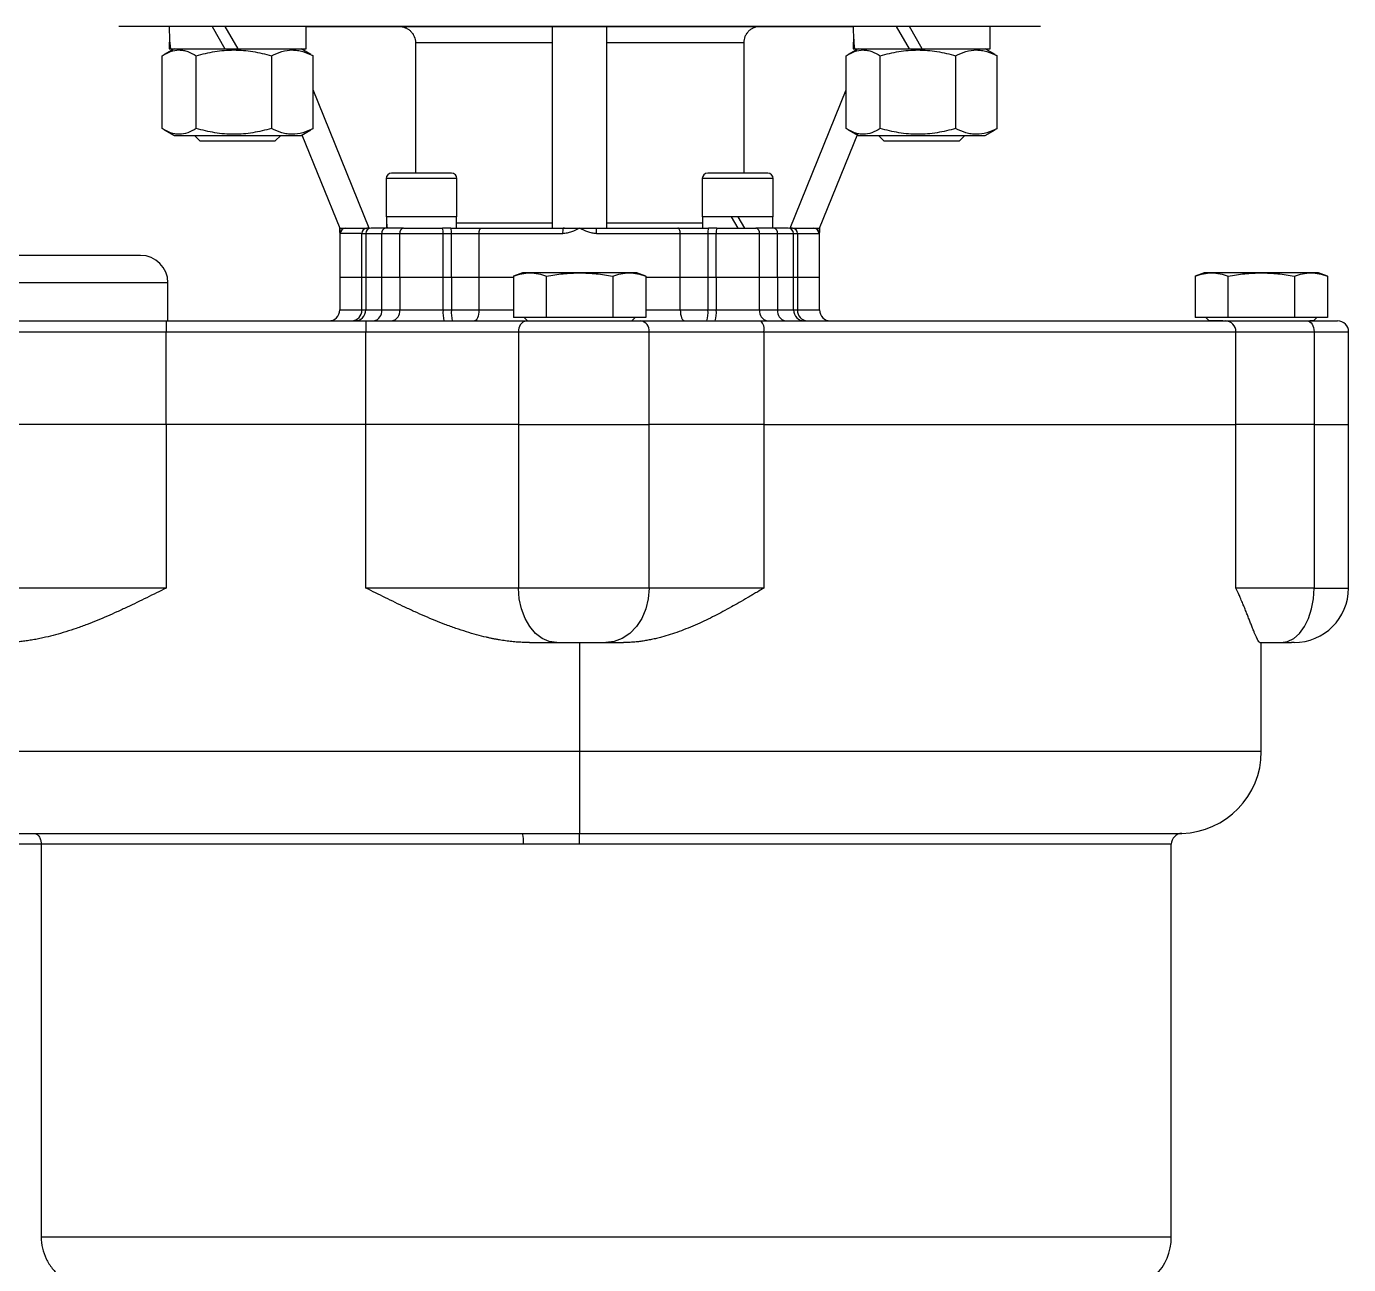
# Model space of a CAD drawing. Header units: millimetres. Extents: x 2003 to 4439, y 563 to 2285.
# Drawn here: x 3570.7 to 3813.2, y 1629.3 to 1856.4 of the extents above; entities that cross this region are included whole.
import ezdxf

# ---------------------------------------------------------------- set-up
doc = ezdxf.new("R2010")
doc.units = ezdxf.units.MM

msp = doc.modelspace()

# ---------------------------------------------------------------- linework, layer by layer
at = {"color": 7, "linetype": 'Continuous', "lineweight": 25}
for p, q in [((3621.994, 1856.383), (3596.894, 1856.383)), ((3604.764, 1856.383), (3607.132, 1852.283)), ((3609.556, 1852.283), (3607.189, 1856.383)), ((3621.994, 1852.283), (3621.994, 1856.383)), ((3667.163, 1819.383), (3667.163, 1856.383)), ((3677.163, 1819.383), (3677.163, 1856.383)), ((3747.432, 1856.383), (3722.332, 1856.383)), ((3730.202, 1856.383), (3732.57, 1852.283)), ((3734.994, 1852.283), (3732.627, 1856.383)), ((3747.432, 1852.283), (3747.432, 1856.383)), ((3597.819, 1852.283), (3595.987, 1851.225)), ((3596.894, 1852.283), (3597.119, 1852.283)), ((3597.119, 1852.283), (3621.994, 1852.283)), ((3622.901, 1851.225), (3621.069, 1852.283)), ((3667.163, 1853.383), (3642.075, 1853.383)), ((3642.075, 1853.383), (3642.075, 1829.483)), ((3702.25, 1853.383), (3677.163, 1853.383)), ((3702.25, 1853.383), (3702.25, 1829.483)), ((3723.257, 1852.283), (3721.425, 1851.225)), ((3722.332, 1852.283), (3722.557, 1852.283)), ((3722.557, 1852.283), (3747.432, 1852.283)), ((3748.338, 1851.225), (3746.507, 1852.283)), ((3595.61, 1837.671), (3595.61, 1850.994)), ((3601.844, 1837.671), (3601.844, 1850.994)), ((3615.678, 1850.994), (3615.678, 1837.671)), ((3623.278, 1850.994), (3622.882, 1851.192)), ((3623.278, 1837.671), (3623.278, 1850.994)), ((3721.048, 1837.671), (3721.048, 1850.994)), ((3727.282, 1837.671), (3727.282, 1850.994)), ((3741.116, 1850.994), (3741.116, 1837.671)), ((3748.716, 1850.994), (3748.319, 1851.192)), ((3748.716, 1837.671), (3748.716, 1850.994)), ((3633.558, 1819.383), (3623.278, 1844.741)), ((3710.768, 1819.383), (3721.048, 1844.741)), ((3595.99, 1837.438), (3597.819, 1836.383)), ((3597.819, 1836.383), (3609.444, 1836.383)), ((3601.526, 1836.383), (3602.526, 1835.383)), ((3602.526, 1835.383), (3609.444, 1835.383)), ((3609.444, 1836.383), (3621.069, 1836.383)), ((3609.444, 1835.383), (3616.361, 1835.383)), ((3616.361, 1835.383), (3617.361, 1836.383)), ((3621.069, 1836.383), (3622.897, 1837.438)), ((3621.233, 1836.477), (3628.163, 1819.383)), ((3622.881, 1837.466), (3623.278, 1837.671)), ((3716.163, 1819.383), (3723.188, 1836.712)), ((3721.428, 1837.438), (3723.257, 1836.383)), ((3723.257, 1836.383), (3734.882, 1836.383)), ((3726.964, 1836.383), (3727.964, 1835.383)), ((3727.964, 1835.383), (3734.882, 1835.383)), ((3734.882, 1836.383), (3746.507, 1836.383)), ((3734.882, 1835.383), (3741.799, 1835.383)), ((3741.799, 1835.383), (3742.799, 1836.383)), ((3746.507, 1836.383), (3748.335, 1837.438)), ((3748.319, 1837.466), (3748.716, 1837.671)), ((3636.671, 1828.483), (3636.671, 1821.483)), ((3649.671, 1828.483), (3636.671, 1828.483)), ((3649.671, 1821.483), (3649.671, 1828.483)), ((3694.654, 1828.483), (3694.654, 1821.483)), ((3707.654, 1828.483), (3694.654, 1828.483)), ((3707.654, 1821.483), (3707.654, 1828.483)), ((3649.671, 1821.483), (3636.671, 1821.483)), ((3649.611, 1819.383), (3649.611, 1821.483)), ((3707.654, 1821.483), (3694.654, 1821.483)), ((3694.714, 1821.483), (3694.714, 1819.383)), ((3699.942, 1821.483), (3701.154, 1819.383)), ((3701.154, 1821.483), (3702.367, 1819.383)), ((3707.594, 1819.383), (3707.594, 1821.483)), ((3628.163, 1819.383), (3628.163, 1810.383)), ((3632.221, 1818.383), (3628.273, 1818.383)), ((3632.221, 1810.383), (3632.221, 1818.383)), ((3632.221, 1818.383), (3632.933, 1818.383)), ((3632.933, 1818.383), (3632.933, 1810.383)), ((3632.933, 1818.383), (3635.862, 1818.383)), ((3633.559, 1819.383), (3633.129, 1819.383)), ((3635.862, 1818.383), (3639.167, 1818.383)), ((3635.862, 1810.383), (3635.862, 1818.383)), ((3639.874, 1819.383), (3636.569, 1819.383)), ((3639.167, 1818.383), (3647.11, 1818.383)), ((3639.167, 1810.383), (3639.167, 1818.383)), ((3648.553, 1819.383), (3647.022, 1819.383)), ((3647.11, 1810.383), (3647.11, 1818.383)), ((3647.11, 1818.383), (3648.64, 1818.383)), ((3648.64, 1818.383), (3653.706, 1818.383)), ((3648.64, 1810.383), (3648.64, 1818.383)), ((3649.611, 1820.383), (3667.163, 1820.383)), ((3653.706, 1818.383), (3653.706, 1810.383)), ((3653.706, 1818.383), (3669.058, 1818.383)), ((3669.401, 1819.384), (3669.116, 1819.367)), ((3675.268, 1818.383), (3690.619, 1818.383)), ((3677.163, 1820.383), (3694.714, 1820.383)), ((3690.619, 1810.383), (3690.619, 1818.383)), ((3690.619, 1818.383), (3695.686, 1818.383)), ((3695.686, 1818.383), (3695.686, 1810.383)), ((3695.686, 1818.383), (3697.216, 1818.383)), ((3697.303, 1819.383), (3695.773, 1819.383)), ((3697.216, 1818.383), (3705.159, 1818.383)), ((3697.216, 1810.383), (3697.216, 1818.383)), ((3707.756, 1819.383), (3704.451, 1819.383)), ((3705.159, 1810.383), (3705.159, 1818.383)), ((3705.159, 1818.383), (3708.463, 1818.383)), ((3708.463, 1810.383), (3708.463, 1818.383)), ((3708.463, 1818.383), (3711.392, 1818.383)), ((3711.197, 1819.383), (3710.892, 1819.383)), ((3711.392, 1810.383), (3711.392, 1818.383)), ((3711.392, 1818.383), (3712.105, 1818.383)), ((3712.105, 1818.383), (3712.105, 1810.383)), ((3712.105, 1818.383), (3716.053, 1818.383)), ((3716.163, 1810.383), (3716.163, 1819.383)), ((3661.663, 1811.183), (3660.038, 1810.591)), ((3663.07, 1811.183), (3661.663, 1811.183)), ((3672.163, 1811.183), (3663.07, 1811.183)), ((3681.256, 1811.183), (3672.163, 1811.183)), ((3682.663, 1811.183), (3681.256, 1811.183)), ((3684.287, 1810.591), (3682.663, 1811.183)), ((3786.663, 1811.183), (3785.038, 1810.591)), ((3788.07, 1811.183), (3786.663, 1811.183)), ((3797.163, 1811.183), (3788.07, 1811.183)), ((3806.256, 1811.183), (3797.163, 1811.183)), ((3807.663, 1811.183), (3806.256, 1811.183)), ((3809.287, 1810.591), (3807.663, 1811.183)), ((3596.663, 1809.383), (3569.287, 1809.383)), ((3596.663, 1802.383), (3596.663, 1809.383)), ((3628.163, 1810.383), (3628.163, 1804.383)), ((3628.163, 1810.383), (3632.221, 1810.383)), ((3632.221, 1810.383), (3632.933, 1810.383)), ((3632.221, 1804.383), (3632.221, 1810.383)), ((3632.933, 1810.383), (3632.933, 1804.383)), ((3632.933, 1810.383), (3635.862, 1810.383)), ((3635.862, 1810.383), (3639.167, 1810.383)), ((3635.862, 1804.383), (3635.862, 1810.383)), ((3639.167, 1810.383), (3647.11, 1810.383)), ((3639.167, 1810.383), (3639.167, 1804.383)), ((3647.11, 1810.383), (3648.64, 1810.383)), ((3647.11, 1804.383), (3647.11, 1810.383)), ((3648.64, 1810.383), (3653.706, 1810.383)), ((3648.64, 1810.383), (3648.64, 1804.383)), ((3653.706, 1810.383), (3660.038, 1810.383)), ((3653.706, 1810.383), (3653.706, 1804.383)), ((3660.038, 1810.591), (3660.038, 1802.983)), ((3666.101, 1802.983), (3666.101, 1810.591)), ((3678.225, 1810.591), (3678.225, 1802.983)), ((3684.287, 1810.591), (3684.287, 1802.983)), ((3684.287, 1810.383), (3690.619, 1810.383)), ((3690.619, 1810.383), (3695.686, 1810.383)), ((3690.619, 1804.383), (3690.619, 1810.383)), ((3695.686, 1810.383), (3697.216, 1810.383)), ((3695.686, 1810.383), (3695.686, 1804.383)), ((3697.216, 1810.383), (3705.159, 1810.383)), ((3697.216, 1810.383), (3697.216, 1804.383)), ((3705.159, 1810.383), (3708.463, 1810.383)), ((3705.159, 1804.383), (3705.159, 1810.383)), ((3708.463, 1810.383), (3711.392, 1810.383)), ((3708.463, 1810.383), (3708.463, 1804.383)), ((3711.392, 1804.383), (3711.392, 1810.383)), ((3711.392, 1810.383), (3712.105, 1810.383)), ((3712.105, 1810.383), (3716.163, 1810.383)), ((3712.105, 1810.383), (3712.105, 1804.383)), ((3716.163, 1804.383), (3716.163, 1810.383)), ((3785.038, 1810.591), (3785.038, 1802.983)), ((3791.101, 1802.983), (3791.101, 1810.591)), ((3803.225, 1810.591), (3803.225, 1802.983)), ((3809.287, 1810.591), (3809.287, 1802.983)), ((3628.163, 1804.383), (3632.221, 1804.383)), ((3632.221, 1804.383), (3632.933, 1804.383)), ((3632.933, 1804.383), (3635.862, 1804.383)), ((3635.862, 1804.383), (3639.167, 1804.383)), ((3639.167, 1804.383), (3647.11, 1804.383)), ((3647.11, 1804.383), (3648.64, 1804.383)), ((3648.64, 1804.383), (3653.706, 1804.383)), ((3653.706, 1804.383), (3660.038, 1804.383)), ((3684.287, 1804.383), (3690.619, 1804.383)), ((3690.619, 1804.383), (3695.686, 1804.383)), ((3695.686, 1804.383), (3697.216, 1804.383)), ((3697.216, 1804.383), (3705.159, 1804.383)), ((3705.159, 1804.383), (3708.463, 1804.383)), ((3708.463, 1804.383), (3711.392, 1804.383)), ((3711.392, 1804.383), (3712.105, 1804.383)), ((3712.105, 1804.383), (3716.163, 1804.383)), ((3596.355, 1802.383), (3596.355, 1800.383)), ((3596.355, 1802.383), (3632.971, 1802.383)), ((3632.971, 1802.383), (3632.971, 1800.383)), ((3666.101, 1802.983), (3660.038, 1802.983)), ((3661.988, 1802.983), (3662.588, 1802.383)), ((3678.225, 1802.983), (3666.101, 1802.983)), ((3684.287, 1802.983), (3678.225, 1802.983)), ((3681.738, 1802.383), (3682.338, 1802.983)), ((3791.101, 1802.983), (3785.038, 1802.983)), ((3786.988, 1802.983), (3787.588, 1802.383)), ((3790.109, 1802.383), (3787.588, 1802.383)), ((3803.225, 1802.983), (3791.101, 1802.983)), ((3809.287, 1802.983), (3803.225, 1802.983)), ((3806.738, 1802.383), (3806.036, 1802.383)), ((3806.738, 1802.383), (3807.338, 1802.983)), ((3568.36, 1800.383), (3596.355, 1800.383)), ((3596.355, 1783.383), (3596.355, 1800.383)), ((3596.355, 1800.383), (3632.971, 1800.383)), ((3632.971, 1800.383), (3660.965, 1800.383)), ((3632.971, 1783.383), (3632.971, 1800.383)), ((3660.965, 1800.383), (3684.908, 1800.383)), ((3660.965, 1800.383), (3660.965, 1783.383)), ((3684.908, 1783.383), (3684.908, 1800.383)), ((3684.908, 1800.383), (3705.956, 1800.383)), ((3705.956, 1800.383), (3705.956, 1783.383)), ((3705.956, 1800.383), (3792.508, 1800.383)), ((3792.508, 1783.383), (3792.508, 1800.383)), ((3792.508, 1800.383), (3806.836, 1800.383)), ((3806.836, 1800.383), (3806.836, 1783.383)), ((3806.836, 1800.383), (3813.163, 1800.383)), ((3813.163, 1783.383), (3813.163, 1800.383)), ((3596.355, 1783.383), (3568.36, 1783.383)), ((3632.971, 1783.383), (3596.355, 1783.383)), ((3596.355, 1783.383), (3596.355, 1753.383)), ((3660.965, 1783.383), (3632.971, 1783.383)), ((3632.971, 1753.383), (3632.971, 1783.383)), ((3660.965, 1783.383), (3684.908, 1783.383)), ((3660.965, 1783.383), (3660.965, 1753.383)), ((3705.956, 1783.383), (3684.908, 1783.383)), ((3684.908, 1753.383), (3684.908, 1783.383)), ((3705.956, 1783.383), (3792.508, 1783.383)), ((3705.956, 1783.383), (3705.956, 1753.383)), ((3806.836, 1783.383), (3792.508, 1783.383)), ((3792.508, 1753.383), (3792.508, 1783.383)), ((3806.836, 1783.383), (3813.163, 1783.383)), ((3806.836, 1783.383), (3806.836, 1753.383)), ((3813.163, 1753.383), (3813.163, 1783.383)), ((3596.355, 1753.383), (3568.36, 1753.383)), ((3660.965, 1753.383), (3632.971, 1753.383)), ((3684.908, 1753.383), (3660.965, 1753.383)), ((3705.956, 1753.383), (3684.908, 1753.383)), ((3806.836, 1753.383), (3792.508, 1753.383)), ((3806.836, 1753.383), (3813.163, 1753.383)), ((3672.163, 1743.383), (3672.163, 1723.383)), ((3797.163, 1723.383), (3797.163, 1743.383)), ((3672.163, 1723.383), (3557.163, 1723.383)), ((3672.163, 1723.383), (3672.163, 1708.389)), ((3797.163, 1723.383), (3672.163, 1723.383)), ((3557.163, 1708.383), (3661.663, 1708.383)), ((3672.163, 1706.39), (3672.163, 1708.389)), ((3672.163, 1708.389), (3782.604, 1708.389)), ((3573.435, 1706.383), (3557.163, 1706.383)), ((3661.853, 1706.383), (3573.435, 1706.383)), ((3573.435, 1706.383), (3573.435, 1634.383)), ((3780.663, 1706.39), (3672.163, 1706.39)), ((3780.663, 1634.383), (3780.663, 1706.39)), ((3573.435, 1634.383), (3780.663, 1634.383))]:
    msp.add_line(p, q, dxfattribs=at)
at = {"linetype": 'ByBlock'}
msp.add_line((3621.994, 1856.383), (3722.332, 1856.383), dxfattribs=at)
at = {"color": 7, "linetype": 'Continuous', "lineweight": 25, "flags": 128}
for points in [[(3653.706, 1818.383), (3653.714, 1818.578), (3653.738, 1818.765), (3653.777, 1818.938), (3653.829, 1819.09), (3653.893, 1819.214), (3653.965, 1819.306), (3654.044, 1819.363), (3654.126, 1819.383)], [(3690.619, 1818.383), (3690.611, 1818.578), (3690.587, 1818.765), (3690.549, 1818.938), (3690.496, 1819.09), (3690.433, 1819.214), (3690.36, 1819.306), (3690.282, 1819.363), (3690.2, 1819.383)], [(3653.706, 1804.383), (3653.69, 1803.992), (3653.642, 1803.617), (3653.565, 1803.271), (3653.461, 1802.968), (3653.333, 1802.72), (3653.188, 1802.535), (3653.031, 1802.421), (3652.867, 1802.383)], [(3690.619, 1804.383), (3690.635, 1803.992), (3690.683, 1803.617), (3690.761, 1803.271), (3690.865, 1802.968), (3690.992, 1802.72), (3691.137, 1802.535), (3691.295, 1802.421), (3691.458, 1802.383)], [(3805.627, 1802.383), (3805.863, 1802.344), (3806.09, 1802.23), (3806.299, 1802.046), (3806.482, 1801.797), (3806.632, 1801.494), (3806.744, 1801.148), (3806.813, 1800.773), (3806.836, 1800.383)], [(3667.964, 1743.383), (3666.598, 1743.575), (3665.285, 1744.144), (3664.075, 1745.068), (3663.015, 1746.312), (3662.145, 1747.827), (3661.498, 1749.556), (3661.1, 1751.432), (3660.965, 1753.383)], [(3684.908, 1753.383), (3684.755, 1751.432), (3684.301, 1749.556), (3683.565, 1747.827), (3682.575, 1746.312), (3681.368, 1745.068), (3679.99, 1744.144), (3678.496, 1743.575), (3676.942, 1743.383)], [(3800.79, 1743.383), (3801.97, 1743.575), (3803.104, 1744.144), (3804.149, 1745.068), (3805.065, 1746.312), (3805.817, 1747.827), (3806.376, 1749.556), (3806.72, 1751.432), (3806.836, 1753.383)]]:
    msp.add_lwpolyline(points, dxfattribs=at)
at = {"color": 7, "linetype": 'Continuous', "lineweight": 25}
for centre, radius, start, end in [((3637.671, 1828.483), 1, 90, 180), ((3648.671, 1828.483), 1, 0, 90), ((3695.654, 1828.483), 1, 90, 180), ((3706.654, 1828.483), 1, 0, 90), ((3629.271, 1818.384), 0.999, 90.0716, 180.07142), ((3633.177, 1818.427), 0.957, 92.90166, 182.63384), ((3633.933, 1818.383), 1, 90, 180), ((3636.746, 1818.508), 0.893, 101.42175, 188.04947), ((3640.051, 1818.508), 0.893, 101.42175, 188.04947), ((3644.176, 1818.631), 2.944, 355.16619, 14.79594), ((3645.706, 1818.631), 2.944, 355.16619, 14.79594), ((3672.653, 1818.631), 3.604, 167.9691, 183.95765), ((3671.672, 1818.631), 3.604, 356.04235, 12.0309), ((3698.619, 1818.631), 2.944, 165.20406, 184.83381), ((3700.15, 1818.631), 2.944, 165.20406, 184.83381), ((3704.275, 1818.508), 0.893, 351.95053, 78.57825), ((3707.58, 1818.508), 0.893, 351.95053, 78.57825), ((3710.392, 1818.383), 1, 0, 90), ((3711.148, 1818.427), 0.957, 357.36616, 87.09834), ((3715.054, 1818.384), 0.999, 359.92858, 89.9284), ((3591.663, 1809.383), 5, 0, 90), ((3626.163, 1804.383), 2, 270, 0), ((3630.308, 1804.295), 1.914, 272.90166, 2.63384), ((3630.933, 1804.383), 2, 270, 0), ((3634.094, 1804.133), 1.785, 281.42175, 8.04947), ((3637.399, 1804.133), 1.785, 281.42175, 8.04947), ((3652.977, 1803.886), 5.889, 175.16619, 194.79594), ((3654.508, 1803.886), 5.889, 175.16619, 194.79594), ((3689.818, 1803.886), 5.889, 345.20406, 4.83381), ((3691.348, 1803.886), 5.889, 345.20406, 4.83381), ((3706.926, 1804.133), 1.785, 171.95053, 258.57825), ((3710.231, 1804.133), 1.785, 171.95053, 258.57825), ((3713.392, 1804.383), 2, 180, 270), ((3714.017, 1804.295), 1.914, 177.36616, 267.09834), ((3718.163, 1804.383), 2, 180, 270), ((3662.729, 1800.638), 1.783, 101.79935, 188.22783), ((3683.085, 1800.565), 1.832, 354.27384, 82.80437), ((3703.701, 1800.846), 2.302, 348.3861, 41.86985), ((3790.545, 1800.419), 1.964, 358.93377, 88.89253), ((3811.163, 1800.383), 2, 0, 90), ((3803.163, 1753.383), 10, 270, 0), ((3782.163, 1723.383), 15, 271.68541, 0), ((3656.448, 1706.878), 5.427, 354.7617, 16.0945), ((3782.663, 1706.39), 2, 91.68541, 180), ((3770.663, 1634.383), 10, 270, 0)]:
    msp.add_arc(centre, radius, start, end, dxfattribs=at)
for centre, major_axis, start_param, end_param in [((3609.444, 1856.383), (0, -21.737), 4.712389, 4.9021421), ((3734.882, 1856.383), (0, -21.737), 4.712389, 4.9021421), ((3609.444, 1852.283), (0, -21.737), 4.6179404, 4.712389), ((3734.882, 1852.283), (0, -21.737), 4.6179404, 4.712389), ((3643.171, 1821.483), (0, 11.154), 1.5707963, 1.760193), ((3643.171, 1819.383), (0, 11.154), 1.4765236, 1.5707963)]:
    msp.add_ellipse(centre, major_axis=major_axis, ratio=0.5773503, start_param=start_param, end_param=end_param, dxfattribs=at)
for points, knots in [([(3672.163, 1856.383), (3649.753, 1856.383), (3628.259, 1856.383), (3596.566, 1856.383), (3587.663, 1856.383), (3587.663, 1856.383)], [0, 0, 0, 0, 0.5, 0.5, 1, 1, 1, 1]), ([(3639.038, 1856.383), (3639.237, 1856.383), (3639.433, 1856.363), (3639.819, 1856.288), (3640.011, 1856.231), (3640.377, 1856.082), (3640.551, 1855.991), (3640.881, 1855.775), (3641.037, 1855.649), (3641.319, 1855.373), (3641.445, 1855.222), (3641.668, 1854.895), (3641.764, 1854.72), (3641.994, 1854.177), (3642.075, 1853.781), (3642.075, 1853.383)], [0, 0, 0, 0, 0.125, 0.125, 0.25, 0.25, 0.375, 0.375, 0.5, 0.5, 0.625, 0.625, 0.75, 0.75, 1, 1, 1, 1]), ([(3756.663, 1856.383), (3756.663, 1856.383), (3747.76, 1856.383), (3716.067, 1856.383), (3694.573, 1856.383), (3672.163, 1856.383)], [0, 0, 0, 0, 0.5, 0.5, 1, 1, 1, 1]), ([(3705.288, 1856.383), (3705.088, 1856.383), (3704.892, 1856.363), (3704.506, 1856.288), (3704.315, 1856.231), (3703.948, 1856.082), (3703.774, 1855.991), (3703.445, 1855.775), (3703.288, 1855.649), (3703.007, 1855.373), (3702.881, 1855.222), (3702.657, 1854.895), (3702.562, 1854.72), (3702.332, 1854.177), (3702.25, 1853.781), (3702.25, 1853.383)], [0, 0, 0, 0, 0.125, 0.125, 0.25, 0.25, 0.375, 0.375, 0.5, 0.5, 0.625, 0.625, 0.75, 0.75, 1, 1, 1, 1]), ([(3595.61, 1850.994), (3596.119, 1851.321), (3596.632, 1851.59), (3597.668, 1851.963), (3598.191, 1852.065), (3598.986, 1852.066), (3599.253, 1852.041), (3599.779, 1851.944), (3600.041, 1851.871), (3600.821, 1851.591), (3601.335, 1851.321), (3601.844, 1850.994)], [0, 0, 0, 0, 0.25, 0.25, 0.5, 0.5, 0.625, 0.625, 0.75, 0.75, 1, 1, 1, 1]), ([(3601.844, 1850.994), (3602.974, 1851.321), (3604.112, 1851.59), (3606.411, 1851.963), (3607.572, 1852.065), (3609.336, 1852.066), (3609.927, 1852.041), (3611.096, 1851.944), (3611.676, 1851.871), (3613.407, 1851.591), (3614.548, 1851.321), (3615.678, 1850.994)], [0, 0, 0, 0, 0.25, 0.25, 0.5, 0.5, 0.625, 0.625, 0.75, 0.75, 1, 1, 1, 1]), ([(3615.678, 1850.994), (3616.299, 1851.321), (3616.924, 1851.59), (3618.187, 1851.963), (3618.825, 1852.065), (3619.794, 1852.066), (3620.118, 1852.041), (3620.761, 1851.944), (3621.079, 1851.871), (3622.03, 1851.591), (3622.657, 1851.321), (3623.278, 1850.994)], [0, 0, 0, 0, 0.25, 0.25, 0.5, 0.5, 0.625, 0.625, 0.75, 0.75, 1, 1, 1, 1]), ([(3721.048, 1850.994), (3721.557, 1851.321), (3722.069, 1851.59), (3723.106, 1851.963), (3723.629, 1852.065), (3724.424, 1852.066), (3724.69, 1852.041), (3725.217, 1851.944), (3725.479, 1851.871), (3726.259, 1851.591), (3726.773, 1851.321), (3727.282, 1850.994)], [0, 0, 0, 0, 0.25, 0.25, 0.5, 0.5, 0.625, 0.625, 0.75, 0.75, 1, 1, 1, 1]), ([(3727.282, 1850.994), (3728.412, 1851.321), (3729.549, 1851.59), (3731.848, 1851.963), (3733.01, 1852.065), (3734.774, 1852.066), (3735.365, 1852.041), (3736.534, 1851.944), (3737.114, 1851.871), (3738.845, 1851.591), (3739.986, 1851.321), (3741.116, 1850.994)], [0, 0, 0, 0, 0.25, 0.25, 0.5, 0.5, 0.625, 0.625, 0.75, 0.75, 1, 1, 1, 1]), ([(3741.116, 1850.994), (3741.737, 1851.321), (3742.362, 1851.59), (3743.625, 1851.963), (3744.263, 1852.065), (3745.232, 1852.066), (3745.556, 1852.041), (3746.198, 1851.944), (3746.517, 1851.871), (3747.468, 1851.591), (3748.095, 1851.321), (3748.716, 1850.994)], [0, 0, 0, 0, 0.25, 0.25, 0.5, 0.5, 0.625, 0.625, 0.75, 0.75, 1, 1, 1, 1]), ([(3601.844, 1837.671), (3601.335, 1837.344), (3600.823, 1837.075), (3599.787, 1836.702), (3599.263, 1836.6), (3598.468, 1836.599), (3598.202, 1836.624), (3597.675, 1836.721), (3597.414, 1836.794), (3596.633, 1837.074), (3596.119, 1837.344), (3595.61, 1837.671)], [0, 0, 0, 0, 0.25, 0.25, 0.5, 0.5, 0.625, 0.625, 0.75, 0.75, 1, 1, 1, 1]), ([(3615.678, 1837.671), (3614.549, 1837.344), (3613.411, 1837.075), (3611.112, 1836.702), (3609.951, 1836.6), (3608.187, 1836.599), (3607.596, 1836.624), (3606.427, 1836.721), (3605.847, 1836.794), (3604.116, 1837.074), (3602.975, 1837.344), (3601.844, 1837.671)], [0, 0, 0, 0, 0.25, 0.25, 0.5, 0.5, 0.625, 0.625, 0.75, 0.75, 1, 1, 1, 1]), ([(3623.278, 1837.671), (3622.657, 1837.344), (3622.032, 1837.075), (3620.77, 1836.702), (3620.131, 1836.6), (3619.162, 1836.599), (3618.838, 1836.624), (3618.196, 1836.721), (3617.877, 1836.794), (3616.926, 1837.074), (3616.3, 1837.344), (3615.678, 1837.671)], [0, 0, 0, 0, 0.25, 0.25, 0.5, 0.5, 0.625, 0.625, 0.75, 0.75, 1, 1, 1, 1]), ([(3727.282, 1837.671), (3726.773, 1837.344), (3726.261, 1837.075), (3725.225, 1836.702), (3724.701, 1836.6), (3723.906, 1836.599), (3723.64, 1836.624), (3723.113, 1836.721), (3722.851, 1836.794), (3722.071, 1837.074), (3721.557, 1837.344), (3721.048, 1837.671)], [0, 0, 0, 0, 0.25, 0.25, 0.5, 0.5, 0.625, 0.625, 0.75, 0.75, 1, 1, 1, 1]), ([(3741.116, 1837.671), (3739.987, 1837.344), (3738.849, 1837.075), (3736.55, 1836.702), (3735.389, 1836.6), (3733.625, 1836.599), (3733.034, 1836.624), (3731.865, 1836.721), (3731.285, 1836.794), (3729.553, 1837.074), (3728.413, 1837.344), (3727.282, 1837.671)], [0, 0, 0, 0, 0.25, 0.25, 0.5, 0.5, 0.625, 0.625, 0.75, 0.75, 1, 1, 1, 1]), ([(3748.716, 1837.671), (3748.095, 1837.344), (3747.47, 1837.075), (3746.207, 1836.702), (3745.569, 1836.6), (3744.6, 1836.599), (3744.276, 1836.624), (3743.634, 1836.721), (3743.315, 1836.794), (3742.364, 1837.074), (3741.738, 1837.344), (3741.116, 1837.671)], [0, 0, 0, 0, 0.25, 0.25, 0.5, 0.5, 0.625, 0.625, 0.75, 0.75, 1, 1, 1, 1]), ([(3643.171, 1829.483), (3641.713, 1829.483), (3640.314, 1829.483), (3638.251, 1829.483), (3637.671, 1829.483), (3637.671, 1829.483)], [0, 0, 0, 0, 0.5, 0.5, 1, 1, 1, 1]), ([(3648.671, 1829.483), (3648.671, 1829.483), (3648.092, 1829.483), (3646.029, 1829.483), (3644.63, 1829.483), (3643.171, 1829.483)], [0, 0, 0, 0, 0.5, 0.5, 1, 1, 1, 1]), ([(3706.654, 1829.483), (3706.654, 1829.483), (3706.075, 1829.483), (3704.012, 1829.483), (3702.613, 1829.483), (3699.696, 1829.483), (3698.297, 1829.483), (3696.234, 1829.483), (3695.654, 1829.483), (3695.654, 1829.483)], [0, 0, 0, 0, 0.25, 0.25, 0.5, 0.5, 0.75, 0.75, 1, 1, 1, 1]), ([(3628.273, 1818.383), (3628.253, 1818.383), (3628.236, 1818.419), (3628.208, 1818.535), (3628.197, 1818.615), (3628.171, 1818.899), (3628.163, 1819.141), (3628.163, 1819.383)], [0, 0, 0, 0, 0.25, 0.25, 0.5, 0.5, 1, 1, 1, 1]), ([(3628.163, 1819.383), (3628.163, 1819.383), (3628.169, 1819.382), (3628.194, 1819.382), (3628.212, 1819.383), (3628.284, 1819.383), (3628.357, 1819.383), (3628.643, 1819.383), (3628.917, 1819.383), (3629.27, 1819.383)], [0, 0, 0, 0, 0.125, 0.125, 0.25, 0.25, 0.5, 0.5, 1, 1, 1, 1]), ([(3636.569, 1819.383), (3636.14, 1819.383), (3635.27, 1819.383), (3634.423, 1819.383), (3633.963, 1819.383), (3633.978, 1819.383), (3633.983, 1819.383)], [0, 0, 0, 0, 0.2744342, 0.5555314, 0.8366287, 1, 1, 1, 1]), ([(3672.163, 1819.383), (3671.67, 1819.141), (3671.178, 1818.899), (3670.404, 1818.615), (3670.142, 1818.535), (3669.608, 1818.419), (3669.335, 1818.383), (3669.058, 1818.383)], [0, 0, 0, 0, 0.5, 0.5, 0.75, 0.75, 1, 1, 1, 1]), ([(3669.128, 1819.383), (3669.556, 1819.383), (3670.029, 1819.383), (3670.809, 1819.383), (3671.074, 1819.383), (3671.478, 1819.383), (3671.613, 1819.382), (3671.886, 1819.382), (3672.026, 1819.383), (3672.163, 1819.383)], [0, 0, 0, 0, 0.5, 0.5, 0.75, 0.75, 0.875, 0.875, 1, 1, 1, 1]), ([(3672.163, 1819.383), (3672.3, 1819.383), (3672.439, 1819.382), (3672.713, 1819.382), (3672.848, 1819.383), (3673.252, 1819.383), (3673.519, 1819.383), (3674.297, 1819.383), (3674.769, 1819.383), (3675.197, 1819.383)], [0, 0, 0, 0, 0.125, 0.125, 0.25, 0.25, 0.5, 0.5, 1, 1, 1, 1]), ([(3675.268, 1818.383), (3674.991, 1818.383), (3674.718, 1818.419), (3674.184, 1818.535), (3673.922, 1818.615), (3673.147, 1818.899), (3672.655, 1819.141), (3672.163, 1819.383)], [0, 0, 0, 0, 0.25, 0.25, 0.5, 0.5, 1, 1, 1, 1]), ([(3710.342, 1819.383), (3710.348, 1819.383), (3710.362, 1819.383), (3709.903, 1819.383), (3709.056, 1819.383), (3708.186, 1819.383), (3707.756, 1819.383)], [0, 0, 0, 0, 0.1633713, 0.4444686, 0.7255658, 1, 1, 1, 1]), ([(3715.056, 1819.383), (3715.408, 1819.383), (3715.683, 1819.383), (3715.97, 1819.383), (3716.042, 1819.383), (3716.114, 1819.383), (3716.132, 1819.382), (3716.157, 1819.382), (3716.163, 1819.383), (3716.163, 1819.383)], [0, 0, 0, 0, 0.5, 0.5, 0.75, 0.75, 0.875, 0.875, 1, 1, 1, 1]), ([(3716.163, 1819.383), (3716.163, 1819.141), (3716.155, 1818.899), (3716.128, 1818.615), (3716.117, 1818.535), (3716.089, 1818.419), (3716.073, 1818.383), (3716.053, 1818.383)], [0, 0, 0, 0, 0.5, 0.5, 0.75, 0.75, 1, 1, 1, 1]), ([(3591.663, 1814.383), (3591.663, 1814.383), (3588.028, 1814.383), (3575.088, 1814.383), (3566.313, 1814.383), (3557.163, 1814.383)], [0, 0, 0, 0, 0.5, 0.5, 1, 1, 1, 1]), ([(3660.038, 1810.591), (3660.54, 1810.774), (3661.042, 1810.923), (3662.052, 1811.128), (3662.56, 1811.183), (3663.07, 1811.183)], [0, 0, 0, 0, 0.5, 0.5, 1, 1, 1, 1]), ([(3663.07, 1811.183), (3663.58, 1811.183), (3664.087, 1811.128), (3665.097, 1810.923), (3665.6, 1810.774), (3666.101, 1810.591)], [0, 0, 0, 0, 0.5, 0.5, 1, 1, 1, 1]), ([(3666.101, 1810.591), (3667.103, 1810.774), (3668.108, 1810.923), (3670.128, 1811.128), (3671.143, 1811.183), (3672.163, 1811.183)], [0, 0, 0, 0, 0.5, 0.5, 1, 1, 1, 1]), ([(3672.163, 1811.183), (3673.183, 1811.183), (3674.197, 1811.128), (3676.217, 1810.923), (3677.223, 1810.774), (3678.225, 1810.591)], [0, 0, 0, 0, 0.5, 0.5, 1, 1, 1, 1]), ([(3678.225, 1810.591), (3678.726, 1810.774), (3679.229, 1810.923), (3680.239, 1811.128), (3680.746, 1811.183), (3681.256, 1811.183)], [0, 0, 0, 0, 0.5, 0.5, 1, 1, 1, 1]), ([(3681.256, 1811.183), (3681.766, 1811.183), (3682.273, 1811.128), (3683.283, 1810.923), (3683.786, 1810.774), (3684.287, 1810.591)], [0, 0, 0, 0, 0.5, 0.5, 1, 1, 1, 1]), ([(3785.038, 1810.591), (3785.54, 1810.774), (3786.042, 1810.923), (3787.052, 1811.128), (3787.56, 1811.183), (3788.07, 1811.183)], [0, 0, 0, 0, 0.5, 0.5, 1, 1, 1, 1]), ([(3788.07, 1811.183), (3788.58, 1811.183), (3789.087, 1811.128), (3790.097, 1810.923), (3790.6, 1810.774), (3791.101, 1810.591)], [0, 0, 0, 0, 0.5, 0.5, 1, 1, 1, 1]), ([(3791.101, 1810.591), (3792.103, 1810.774), (3793.108, 1810.923), (3795.128, 1811.128), (3796.143, 1811.183), (3797.163, 1811.183)], [0, 0, 0, 0, 0.5, 0.5, 1, 1, 1, 1]), ([(3797.163, 1811.183), (3798.183, 1811.183), (3799.197, 1811.128), (3801.217, 1810.923), (3802.223, 1810.774), (3803.225, 1810.591)], [0, 0, 0, 0, 0.5, 0.5, 1, 1, 1, 1]), ([(3803.225, 1810.591), (3803.726, 1810.774), (3804.229, 1810.923), (3805.239, 1811.128), (3805.746, 1811.183), (3806.256, 1811.183)], [0, 0, 0, 0, 0.5, 0.5, 1, 1, 1, 1]), ([(3806.256, 1811.183), (3806.766, 1811.183), (3807.273, 1811.128), (3808.283, 1810.923), (3808.786, 1810.774), (3809.287, 1810.591)], [0, 0, 0, 0, 0.5, 0.5, 1, 1, 1, 1]), ([(3566.961, 1802.383), (3567.122, 1802.383), (3567.444, 1802.383), (3567.936, 1802.383), (3568.434, 1802.383), (3568.939, 1802.383), (3569.451, 1802.383), (3569.97, 1802.383), (3570.495, 1802.383), (3571.027, 1802.383), (3571.566, 1802.383), (3572.112, 1802.383), (3572.664, 1802.383), (3574.173, 1802.383), (3576.727, 1802.383), (3580.455, 1802.383), (3584.334, 1802.383), (3587.372, 1802.383), (3589.476, 1802.383), (3590.615, 1802.383), (3591.757, 1802.383), (3592.902, 1802.383), (3594.05, 1802.383), (3595.201, 1802.383), (3595.97, 1802.383), (3596.355, 1802.383)], [0, 0, 0, 0, 0.0206873, 0.0413484, 0.0619885, 0.082613, 0.1032271, 0.123836, 0.1444453, 0.16506, 0.1856856, 0.2063273, 0.2269904, 0.2476802, 0.3738332, 0.5000025, 0.6261556, 0.7523249, 0.7877718, 0.8231526, 0.8584941, 0.8938229, 0.9291657, 0.9645492, 1, 1, 1, 1]), ([(3632.971, 1802.383), (3633.195, 1802.383), (3633.644, 1802.383), (3634.317, 1802.383), (3634.988, 1802.383), (3635.658, 1802.383), (3636.328, 1802.383), (3636.996, 1802.383), (3637.663, 1802.383), (3638.33, 1802.383), (3638.995, 1802.383), (3639.659, 1802.383), (3640.322, 1802.383), (3642.109, 1802.383), (3644.992, 1802.383), (3648.87, 1802.383), (3652.599, 1802.383), (3655.29, 1802.383), (3657.058, 1802.383), (3657.993, 1802.383), (3658.908, 1802.383), (3659.803, 1802.383), (3660.678, 1802.383), (3661.535, 1802.383), (3662.088, 1802.383), (3662.365, 1802.383)], [0, 0, 0, 0, 0.0206873, 0.0413484, 0.0619885, 0.082613, 0.1032271, 0.123836, 0.1444453, 0.16506, 0.1856856, 0.2063273, 0.2269904, 0.2476802, 0.3738332, 0.5000025, 0.6261556, 0.7523249, 0.7877718, 0.8231526, 0.8584941, 0.8938229, 0.9291657, 0.9645492, 1, 1, 1, 1]), ([(3662.365, 1802.383), (3662.457, 1802.383), (3662.641, 1802.383), (3662.927, 1802.383), (3663.219, 1802.383), (3663.517, 1802.383), (3663.822, 1802.383), (3664.134, 1802.383), (3664.723, 1802.383), (3665.62, 1802.383), (3666.863, 1802.383), (3668.156, 1802.383), (3669.262, 1802.383), (3670.154, 1802.383), (3670.82, 1802.383), (3671.491, 1802.383), (3671.939, 1802.383), (3672.163, 1802.383)], [0, 0, 0, 0, 0.0354436, 0.0708226, 0.1061635, 0.141493, 0.1768378, 0.2122247, 0.2476802, 0.3738197, 0.5000079, 0.6261474, 0.7523356, 0.8143142, 0.8761557, 0.9380033, 1, 1, 1, 1]), ([(3672.163, 1802.383), (3672.281, 1802.383), (3672.517, 1802.383), (3672.871, 1802.383), (3673.223, 1802.383), (3673.575, 1802.383), (3673.926, 1802.383), (3674.275, 1802.383), (3674.624, 1802.383), (3674.972, 1802.383), (3675.734, 1802.383), (3676.896, 1802.383), (3678.402, 1802.383), (3679.824, 1802.383), (3680.873, 1802.383), (3681.604, 1802.383), (3682.064, 1802.383), (3682.503, 1802.383), (3682.923, 1802.383), (3683.184, 1802.383), (3683.315, 1802.383)], [0, 0, 0, 0, 0.02749, 0.0549197, 0.0823065, 0.1096679, 0.1370215, 0.1643848, 0.1917756, 0.2192112, 0.2467091, 0.373338, 0.5000072, 0.6266361, 0.7533053, 0.8027403, 0.8520248, 0.9012613, 0.9505523, 1, 1, 1, 1]), ([(3683.315, 1802.383), (3683.452, 1802.383), (3683.726, 1802.383), (3684.148, 1802.383), (3684.578, 1802.383), (3685.016, 1802.383), (3685.462, 1802.383), (3685.916, 1802.383), (3686.378, 1802.383), (3686.848, 1802.383), (3687.327, 1802.383), (3688.471, 1802.383), (3690.358, 1802.383), (3693.11, 1802.383), (3696.018, 1802.383), (3698.384, 1802.383), (3700.111, 1802.383), (3701.15, 1802.383), (3702.201, 1802.383), (3703.262, 1802.383), (3704.332, 1802.383), (3705.054, 1802.383), (3705.415, 1802.383)], [0, 0, 0, 0, 0.0248753, 0.0497253, 0.0745563, 0.0993748, 0.1241872, 0.1490001, 0.1738198, 0.1986528, 0.2235055, 0.2483843, 0.3741835, 0.5000023, 0.6258015, 0.7516204, 0.793064, 0.834449, 0.8758053, 0.9171627, 0.958551, 1, 1, 1, 1]), ([(3705.415, 1802.383), (3705.766, 1802.383), (3706.466, 1802.383), (3707.513, 1802.383), (3708.558, 1802.383), (3709.599, 1802.383), (3710.637, 1802.383), (3711.671, 1802.383), (3712.703, 1802.383), (3713.731, 1802.383), (3714.756, 1802.383), (3715.778, 1802.383), (3716.797, 1802.383), (3717.812, 1802.383), (3718.825, 1802.383), (3720.703, 1802.383), (3723.427, 1802.383), (3726.96, 1802.383), (3730.437, 1802.383), (3735.033, 1802.383), (3740.65, 1802.383), (3747.141, 1802.383), (3753.335, 1802.383), (3759.198, 1802.383), (3764.693, 1802.383), (3769.777, 1802.383), (3774.436, 1802.383), (3777.938, 1802.383), (3780.506, 1802.383), (3782.306, 1802.383), (3783.994, 1802.383), (3785.336, 1802.383), (3786.384, 1802.383), (3787.177, 1802.383), (3787.932, 1802.383), (3788.652, 1802.383), (3789.333, 1802.383), (3789.982, 1802.383), (3790.382, 1802.383), (3790.583, 1802.383)], [0, 0, 0, 0, 0.0086814, 0.0173587, 0.0260326, 0.0347038, 0.0433731, 0.052041, 0.0607083, 0.0693756, 0.0780436, 0.0867131, 0.0953846, 0.1040589, 0.1127367, 0.1214186, 0.1525436, 0.1836379, 0.2147333, 0.2458613, 0.3091245, 0.3723917, 0.4361941, 0.5000006, 0.563803, 0.6276095, 0.6908727, 0.7541399, 0.7852648, 0.8163591, 0.8474545, 0.8785825, 0.895941, 0.913286, 0.930623, 0.9479574, 0.9652947, 0.9826404, 1, 1, 1, 1]), ([(3790.583, 1802.383), (3790.645, 1802.383), (3790.769, 1802.383), (3790.968, 1802.383), (3791.176, 1802.383), (3791.395, 1802.383), (3791.624, 1802.383), (3791.863, 1802.383), (3792.113, 1802.383), (3792.372, 1802.383), (3792.642, 1802.383), (3793.301, 1802.383), (3794.449, 1802.383), (3796.261, 1802.383), (3798.302, 1802.383), (3800.057, 1802.383), (3801.38, 1802.383), (3802.188, 1802.383), (3803.017, 1802.383), (3803.866, 1802.383), (3804.734, 1802.383), (3805.329, 1802.383), (3805.627, 1802.383)], [0, 0, 0, 0, 0.0248753, 0.0497253, 0.0745563, 0.0993748, 0.1241872, 0.1490001, 0.1738198, 0.1986528, 0.2235055, 0.2483843, 0.3741835, 0.5000023, 0.6258015, 0.7516204, 0.793064, 0.834449, 0.8758053, 0.9171627, 0.958551, 1, 1, 1, 1]), ([(3805.627, 1802.383), (3805.72, 1802.383), (3805.907, 1802.383), (3806.181, 1802.383), (3806.448, 1802.383), (3806.71, 1802.383), (3806.965, 1802.383), (3807.214, 1802.383), (3807.456, 1802.383), (3807.693, 1802.383), (3808.2, 1802.383), (3808.919, 1802.383), (3809.731, 1802.383), (3810.373, 1802.383), (3810.74, 1802.383), (3810.937, 1802.383), (3811.038, 1802.383), (3811.11, 1802.383), (3811.155, 1802.383), (3811.16, 1802.383), (3811.163, 1802.383)], [0, 0, 0, 0, 0.02749, 0.0549197, 0.0823065, 0.1096679, 0.1370215, 0.1643849, 0.1917756, 0.2192112, 0.2467091, 0.3733381, 0.5000073, 0.6266362, 0.7533054, 0.8027337, 0.8520149, 0.9012513, 0.9505456, 1, 1, 1, 1]), ([(3596.355, 1753.383), (3595.165, 1752.788), (3592.786, 1751.598), (3589.772, 1750.136), (3587.359, 1749.02), (3585.521, 1748.204), (3583.707, 1747.439), (3581.811, 1746.689), (3579.898, 1745.991), (3577.961, 1745.352), (3576.087, 1744.804), (3574.506, 1744.405), (3573.209, 1744.122), (3572.18, 1743.925), (3571.168, 1743.758), (3570.173, 1743.621), (3569.195, 1743.515), (3568.233, 1743.439), (3567.288, 1743.392), (3566.664, 1743.386), (3566.355, 1743.383)], [0, 0, 0, 0, 0.1250799, 0.2501004, 0.3149061, 0.3750571, 0.4391412, 0.5000596, 0.5667202, 0.6306004, 0.6917691, 0.7503048, 0.7838273, 0.8166437, 0.8487751, 0.880244, 0.9110747, 0.9412925, 0.9709247, 1, 1, 1, 1]), ([(3662.971, 1743.383), (3662.795, 1743.384), (3662.441, 1743.386), (3661.908, 1743.401), (3661.369, 1743.426), (3660.824, 1743.46), (3660.274, 1743.505), (3659.719, 1743.559), (3659.158, 1743.624), (3658.591, 1743.698), (3658.019, 1743.782), (3657.442, 1743.876), (3656.859, 1743.98), (3656.271, 1744.094), (3655.677, 1744.218), (3654.672, 1744.442), (3653.239, 1744.804), (3651.365, 1745.352), (3649.428, 1745.99), (3647.515, 1746.689), (3645.619, 1747.439), (3643.804, 1748.204), (3641.967, 1749.02), (3639.553, 1750.136), (3636.54, 1751.598), (3634.161, 1752.788), (3632.971, 1753.383)], [0, 0, 0, 0, 0.0165466, 0.0332712, 0.0501792, 0.0672762, 0.0845673, 0.1020576, 0.1197519, 0.137655, 0.1557713, 0.1741054, 0.1926613, 0.2114433, 0.2304551, 0.2497007, 0.3082238, 0.3693882, 0.4332726, 0.4999459, 0.5608473, 0.6249484, 0.6850826, 0.7499051, 0.8749257, 1, 1, 1, 1]), ([(3705.956, 1753.383), (3705.648, 1753.199), (3705.073, 1752.856), (3704.27, 1752.38), (3703.589, 1751.978), (3702.652, 1751.429), (3701.468, 1750.744), (3699.943, 1749.884), (3698.451, 1749.071), (3696.902, 1748.261), (3695.366, 1747.501), (3693.748, 1746.75), (3692.103, 1746.046), (3690.427, 1745.399), (3688.802, 1744.843), (3687.424, 1744.436), (3686.285, 1744.146), (3685.377, 1743.943), (3684.482, 1743.77), (3683.601, 1743.629), (3682.735, 1743.519), (3681.883, 1743.441), (3681.045, 1743.392), (3680.491, 1743.386), (3680.217, 1743.383)], [0, 0, 0, 0, 0.0390544, 0.0728896, 0.1015059, 0.1249032, 0.1908172, 0.2495988, 0.3142581, 0.3741009, 0.4379541, 0.4985614, 0.565599, 0.6296474, 0.6907919, 0.7491301, 0.782957, 0.8160173, 0.8483392, 0.8799528, 0.9108902, 0.9411858, 0.9708762, 1, 1, 1, 1]), ([(3796.903, 1743.383), (3796.893, 1743.384), (3796.872, 1743.386), (3796.839, 1743.402), (3796.803, 1743.427), (3796.766, 1743.463), (3796.726, 1743.509), (3796.684, 1743.565), (3796.639, 1743.632), (3796.592, 1743.708), (3796.543, 1743.795), (3796.49, 1743.892), (3796.436, 1744), (3796.378, 1744.117), (3796.318, 1744.245), (3796.213, 1744.474), (3796.054, 1744.843), (3795.825, 1745.399), (3795.566, 1746.046), (3795.289, 1746.75), (3794.994, 1747.501), (3794.694, 1748.261), (3794.371, 1749.071), (3794.04, 1749.884), (3793.682, 1750.745), (3793.333, 1751.56), (3792.94, 1752.452), (3792.668, 1753.039), (3792.508, 1753.383)], [0, 0, 0, 0, 0.0165753, 0.0333299, 0.0502715, 0.0674072, 0.0847441, 0.1022891, 0.1200485, 0.1380289, 0.1562362, 0.1746762, 0.1933548, 0.2122772, 0.2314487, 0.2508744, 0.3092093, 0.3703521, 0.4344005, 0.5014397, 0.5620428, 0.6258986, 0.6857372, 0.750399, 0.8092367, 0.8750836, 0.9269515, 1, 1, 1, 1]), ([(3800.79, 1743.383), (3801.131, 1743.383), (3801.821, 1743.383), (3802.46, 1743.383), (3802.661, 1743.383), (3802.717, 1743.383)], [0, 0, 0, 0, 0.4133371, 0.8378923, 1, 1, 1, 1]), ([(3803.163, 1743.383), (3803.142, 1743.383), (3803.109, 1743.383), (3802.827, 1743.383), (3802.717, 1743.383)], [0, 0, 0, 0, 0.6116403, 1, 1, 1, 1]), ([(3572.157, 1708.383), (3572.185, 1708.382), (3572.24, 1708.38), (3572.319, 1708.367), (3572.391, 1708.349), (3572.456, 1708.327), (3572.514, 1708.303), (3572.564, 1708.278), (3572.674, 1708.216), (3572.831, 1708.093), (3573.03, 1707.857), (3573.196, 1707.566), (3573.308, 1707.268), (3573.372, 1707.01), (3573.408, 1706.804), (3573.43, 1706.594), (3573.433, 1706.453), (3573.435, 1706.383)], [0, 0, 0, 0, 0.0467731, 0.0898438, 0.129212, 0.164878, 0.1968419, 0.2251043, 0.2496659, 0.3829894, 0.4998581, 0.6300634, 0.7497801, 0.8140229, 0.8769667, 0.9388689, 1, 1, 1, 1]), ([(3661.663, 1708.383), (3662.051, 1708.383), (3662.827, 1708.383), (3663.992, 1708.384), (3665.158, 1708.385), (3666.324, 1708.386), (3667.491, 1708.387), (3668.658, 1708.388), (3669.826, 1708.389), (3670.994, 1708.389), (3671.773, 1708.389), (3672.163, 1708.389)], [0, 0, 0, 0, 0.11112109, 0.22221708, 0.33329764, 0.44437248, 0.55545129, 0.66654376, 0.77765958, 0.88880843, 1, 1, 1, 1]), ([(3573.435, 1634.383), (3573.435, 1633.684), (3573.514, 1632.999), (3573.824, 1631.656), (3574.059, 1630.992), (3574.658, 1629.749), (3575.023, 1629.163), (3575.88, 1628.063), (3576.36, 1627.565), (3577.146, 1626.893), (3577.42, 1626.681), (3577.989, 1626.282), (3578.284, 1626.096), (3579.185, 1625.584), (3579.813, 1625.299), (3580.793, 1624.955), (3581.127, 1624.854), (3581.799, 1624.682), (3582.137, 1624.611), (3583.158, 1624.44), (3583.846, 1624.383), (3584.543, 1624.383)], [0, 0, 0, 0, 0.125, 0.125, 0.25, 0.25, 0.375, 0.375, 0.5, 0.5, 0.5625, 0.5625, 0.625, 0.625, 0.75, 0.75, 0.8125, 0.8125, 0.875, 0.875, 1, 1, 1, 1])]:
    msp.add_open_spline(points, degree=3, knots=knots, dxfattribs=at)
for points in [[(3629.27, 1819.383), (3629.637, 1819.383), (3630.945, 1819.383), (3633.129, 1819.383)], [(3639.874, 1819.383), (3641.755, 1819.383), (3644.372, 1819.383), (3647.022, 1819.383)], [(3648.553, 1819.383), (3648.872, 1819.383), (3649.191, 1819.383), (3649.512, 1819.383)], [(3649.512, 1819.383), (3651.105, 1819.383), (3652.679, 1819.383), (3654.126, 1819.383)], [(3654.126, 1819.383), (3658.852, 1819.383), (3663.935, 1819.383), (3669.128, 1819.383)], [(3675.197, 1819.383), (3680.39, 1819.383), (3685.474, 1819.383), (3690.2, 1819.383)], [(3690.2, 1819.383), (3691.646, 1819.383), (3693.221, 1819.383), (3694.814, 1819.383)], [(3694.814, 1819.383), (3695.134, 1819.383), (3695.454, 1819.383), (3695.773, 1819.383)], [(3697.303, 1819.383), (3699.953, 1819.383), (3702.57, 1819.383), (3704.451, 1819.383)], [(3711.197, 1819.383), (3713.381, 1819.383), (3714.688, 1819.383), (3715.056, 1819.383)], [(3662.971, 1743.383), (3664.728, 1743.383), (3666.395, 1743.383), (3667.964, 1743.383)], [(3667.964, 1743.383), (3669.085, 1743.383), (3670.593, 1743.383), (3672.163, 1743.383)], [(3672.163, 1743.383), (3674.039, 1743.383), (3675.808, 1743.383), (3676.942, 1743.383)], [(3676.942, 1743.383), (3677.968, 1743.383), (3679.059, 1743.383), (3680.217, 1743.383)], [(3796.903, 1743.383), (3798.143, 1743.383), (3799.439, 1743.383), (3800.79, 1743.383)], [(3672.163, 1706.39), (3668.721, 1706.388), (3665.279, 1706.385), (3661.853, 1706.383)]]:
    msp.add_open_spline(points, degree=3, dxfattribs=at)

doc.saveas('drawing.dxf')
